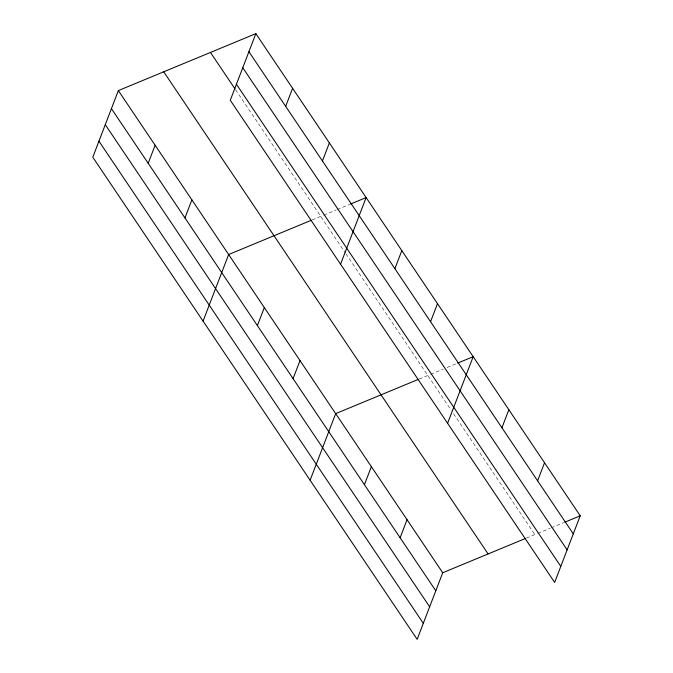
<?xml version="1.0" encoding="UTF-8"?>
<svg xmlns="http://www.w3.org/2000/svg" width="673" height="673" viewBox="0 0 673 673"><rect width="100%" height="100%" fill="white"/><g stroke="black" fill="none" stroke-linecap="round" stroke-linejoin="round"><path stroke-width="0.5" stroke-dasharray="3.37 2.52" d="M312.171 219.928L322.687 215.57M323.654 215.175L336.206 209.976M337.173 209.572L349.716 204.373M419.22 379.034L429.736 374.676M430.695 374.281L443.246 369.082M447.108 367.483L456.765 363.487M526.261 538.139L536.776 533.79M537.744 533.386L550.295 528.187M551.254 527.792L563.806 522.593M235.558 89.736L345.325 252.888M345.914 253.755L451.196 410.261M453.543 413.735L534.85 534.589"/><path stroke-width="1.01" d="M255.841 33.65L230.275 100.26L554.645 582.414L580.219 515.796L255.841 33.65L118.355 90.586L92.781 157.204L417.159 639.35L442.725 572.74L525.302 538.535M148.186 163.287L155.118 145.233M184.949 217.926L191.881 199.873M203.069 321.13L228.643 254.52L311.22 220.323M285.672 106.342L292.604 88.289M257.389 325.606L264.321 307.553M322.434 160.99L329.366 142.937M293.075 378.647L300.007 360.593M340.563 264.195L366.129 197.576L350.683 203.978M310.118 480.244L335.684 413.626L418.261 379.429M394.883 268.67L401.815 250.617M364.438 484.72L371.37 466.667M430.56 321.702L437.492 303.649M400.115 537.752L407.047 519.699M447.604 423.3L473.169 356.69L457.724 363.084M501.923 427.776L508.855 409.722M537.609 480.816L544.533 462.763M564.773 522.198L580.219 515.796M248.909 51.703L573.287 533.849M242.76 67.729L567.137 549.875M236.425 84.234L560.794 566.388M210.472 52.444L234.978 88.87M163.724 71.801L488.102 553.946M118.355 90.586L442.725 572.74M111.424 108.639L435.801 590.793M105.274 124.665L429.652 606.81M98.931 141.179L423.309 623.324"/></g></svg>
